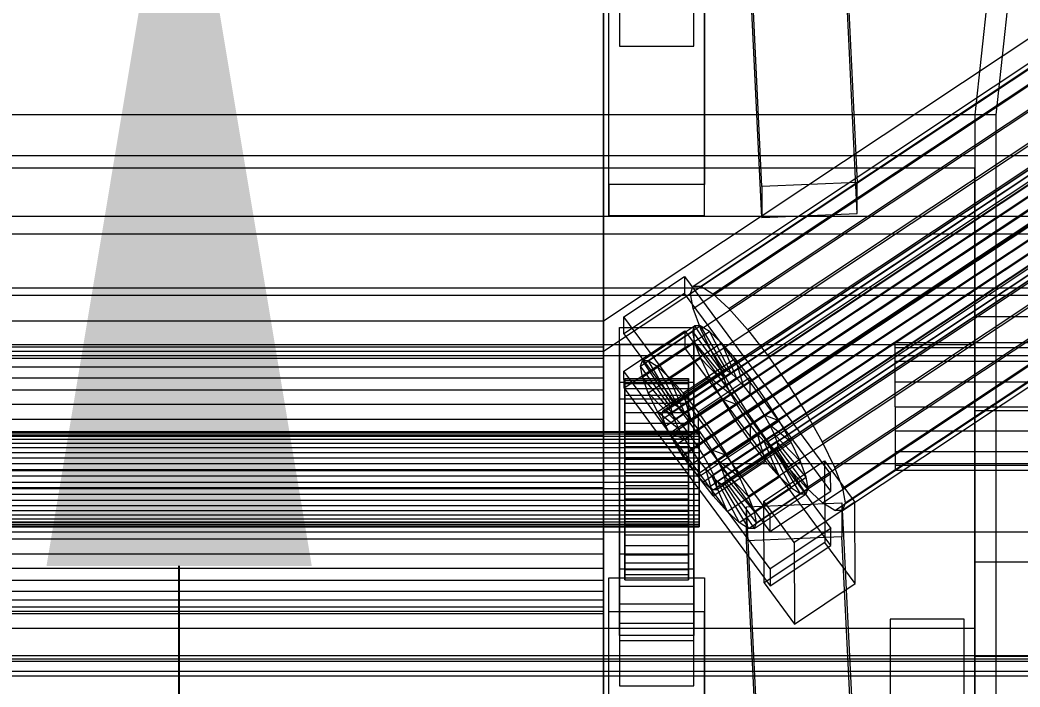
# Model space of a CAD drawing. Header units: millimetres. Extents: x -1970 to 34302, y -65268 to 6837.
# Drawn here: x 20 to 208.5, y -33872.8 to -33747.2 of the extents above; entities that cross this region are included whole.
import ezdxf

# ---------------------------------------------------------------- set-up
doc = ezdxf.new("R2010")
doc.units = ezdxf.units.MM
for name, color, linetype, lineweight in [('COTAS_O', 1, 'Continuous', 0), ('frontal_briquetadora', 7, 'Continuous', 0), ('frontal_C01', 7, 'Continuous', 0), ('frontal_C02', 7, 'Continuous', 0)]:
    doc.layers.add(name, color=color, linetype=linetype, lineweight=lineweight)
doc.dimstyles.new('R19_100', dxfattribs={"dimtxt": 250, "dimasz": 150, "dimexe": 150, "dimexo": 80, "dimgap": 100, "dimtad": 1, "dimtih": 1, "dimtoh": 1, "dimdsep": 46, "dimcen": 0.09, "dimadec": 0, "dimazin": 0, "dimtfac": 1, "dimtdec": 4, "dimtofl": 0, "dimtmove": 0, "dimatfit": 3, "dimfxl": 1, "dimtolj": 1, "dimtzin": 0, "dimarcsym": 0})

# ---------------------------------------------------------------- blocks, each defined once
blk = doc.blocks.new('*D35')
at = {"layer": 'COTAS_O', "color": 0, "lineweight": -2, "transparency": 16777216}
for p, q in [((-1725, -34320), (-1725, -33550)), ((1725, -34320), (1725, -33550)), ((-1575, -33700), (1575, -33700))]:
    blk.add_line(p, q, dxfattribs=at)
at = {"layer": 'COTAS_O', "color": 0, "transparency": 16777216}
for points in [[(-1575, -33675), (-1575, -33725), (-1725, -33700)], [(1575, -33675), (1575, -33725), (1725, -33700)]]:
    blk.add_solid(points, dxfattribs=at)
at = {"layer": 'Defpoints', "color": 0, "transparency": 16777216}
for p in [(1725, -33700), (-1725, -34400), (1725, -34400)]:
    blk.add_point(p, dxfattribs=at)
blk = doc.blocks.new('*D38')
at = {"layer": 'COTAS_O', "color": 0, "lineweight": -2, "transparency": 16777216}
for p, q in [((-570, -33700), (200, -33700)), ((50, -34750), (50, -33850)), ((-570, -34900), (200, -34900))]:
    blk.add_line(p, q, dxfattribs=at)
at = {"layer": 'COTAS_O', "color": 0, "transparency": 16777216}
for points in [[(25, -33850), (75, -33850), (50, -33700)], [(25, -34750), (75, -34750), (50, -34900)]]:
    blk.add_solid(points, dxfattribs=at)
at = {"layer": 'Defpoints', "color": 0, "transparency": 16777216}
for p in [(-650, -33700), (50, -33700), (-650, -34900)]:
    blk.add_point(p, dxfattribs=at)

msp = doc.modelspace()

# ---------------------------------------------------------------- linework, layer by layer
at = {"layer": 'frontal_briquetadora'}
for p, q in [((207, -33700), (200, -33765)), ((204, -33765), (211, -33700)), ((200, -33765), (-160, -33765)), ((204, -33765), (200, -33765)), ((200, -33765), (200, -33920)), ((204, -33920), (204, -33765)), ((200, -33775.055), (-160, -33775.055)), ((200, -33775.055), (200, -33778.229)), ((200, -33777.753), (200, -33775.055)), ((200, -33781.33), (200, -33775.701)), ((200, -33775.701), (200, -33775.882)), ((200, -33775.882), (200, -33781.854)), ((200, -33786.061), (200, -33777.753)), ((200, -33778.229), (200, -33786.965)), ((200, -33792.217), (200, -33781.33)), ((200, -33781.854), (200, -33793.034)), ((200, -33799.164), (200, -33786.061)), ((200, -33786.965), (200, -33800.407)), ((200, -33807.297), (200, -33792.217)), ((200, -33793.034), (200, -33808.326)), ((200, -33815.779), (200, -33799.164)), ((200, -33800.407), (200, -33817.241)), ((480, -33803.052), (200, -33803.052)), ((200, -33803.052), (200, -33806.399)), ((200, -33806.043), (200, -33803.052)), ((200, -33803.946), (200, -33803.763)), ((200, -33803.763), (200, -33809.778)), ((200, -33810.289), (200, -33803.946)), ((200, -33814.779), (200, -33806.043)), ((200, -33806.399), (200, -33815.42)), ((200, -33825.094), (200, -33807.297)), ((200, -33808.326), (-160, -33808.326)), ((185, -33808.913), (185, -33808)), ((285, -33808), (185, -33808)), ((185, -33811.515), (185, -33808.913)), ((285, -33808.913), (185, -33808.913)), ((200, -33808.326), (200, -33826.235)), ((200, -33809.778), (200, -33820.797)), ((200, -33821.536), (200, -33810.289)), ((185, -33815.408), (185, -33811.515)), ((285, -33811.515), (185, -33811.515)), ((200, -33827.53), (200, -33814.779)), ((185, -33820), (185, -33815.408)), ((285, -33815.408), (185, -33815.408)), ((200, -33815.42), (200, -33828.329)), ((200, -33834.281), (200, -33815.779)), ((200, -33817.241), (200, -33835.819)), ((185, -33820), (185, -33824.592)), ((185, -33820), (285, -33820)), ((480, -33820.797), (200, -33820.797)), ((200, -33820.797), (200, -33834.64)), ((200, -33835.46), (200, -33821.536)), ((185, -33824.592), (185, -33828.485)), ((285, -33824.592), (185, -33824.592)), ((200, -33843.865), (200, -33825.094)), ((200, -33826.235), (200, -33845.006)), ((200, -33841.77), (200, -33827.53)), ((185, -33828.485), (185, -33831.087)), ((285, -33828.485), (185, -33828.485)), ((200, -33828.329), (200, -33842.57)), ((185, -33831.087), (185, -33832)), ((285, -33831.087), (185, -33831.087)), ((285, -33832), (185, -33832)), ((200, -33852.858), (200, -33834.281)), ((200, -33834.64), (200, -33848.563)), ((200, -33849.302), (200, -33835.46)), ((200, -33835.819), (200, -33854.32)), ((200, -33854.679), (200, -33841.77)), ((200, -33842.57), (200, -33855.32)), ((200, -33861.773), (200, -33843.865)), ((200, -33845.006), (200, -33862.803)), ((200, -33848.563), (200, -33859.811)), ((200, -33860.322), (200, -33849.302)), ((480, -33849.302), (200, -33849.302)), ((200, -33869.692), (200, -33852.858)), ((200, -33854.32), (200, -33870.936)), ((200, -33863.7), (200, -33854.679)), ((200, -33855.32), (200, -33864.056)), ((184, -33860), (184, -33940)), ((198, -33860), (184, -33860)), ((198, -33940), (198, -33860)), ((200, -33859.811), (200, -33866.154)), ((200, -33861.773), (-160, -33861.773)), ((200, -33866.336), (200, -33860.322)), ((200, -33877.066), (200, -33861.773)), ((200, -33862.803), (200, -33877.883)), ((200, -33867.047), (200, -33863.7)), ((200, -33864.056), (200, -33867.047)), ((200, -33866.154), (200, -33866.336)), ((480, -33867.047), (200, -33867.047)), ((200, -33883.135), (200, -33869.692)), ((200, -33870.936), (200, -33884.039))]:
    msp.add_line(p, q, dxfattribs=at)
at = {"layer": 'frontal_C01'}
for p, q in [((130, -33803.877), (130, -33491.691)), ((130, -33497.378), (130, -33809.565)), ((146.872, -33797.274), (331.181, -33674.943)), ((148.32, -33797.282), (332.629, -33674.95)), ((146.383, -33798.708), (330.692, -33676.376)), ((150.629, -33798.729), (334.938, -33676.398)), ((141.218, -33820.71), (355.017, -33678.805)), ((141.731, -33820.712), (355.53, -33678.808)), ((146.887, -33801.484), (331.197, -33679.153)), ((153.641, -33801.518), (337.95, -33679.186)), ((141.045, -33821.218), (354.844, -33679.313)), ((141.224, -33822.201), (355.022, -33680.297)), ((142.549, -33821.225), (356.348, -33679.321)), ((143.617, -33822.213), (357.415, -33680.309)), ((141.742, -33823.594), (355.541, -33681.689)), ((144.861, -33823.609), (358.659, -33681.705)), ((142.565, -33825.3), (356.363, -33683.396)), ((359.995, -33683.414), (146.196, -33825.318)), ((148.35, -33805.414), (332.659, -33683.083)), ((157.152, -33805.458), (341.461, -33683.127)), ((143.635, -33827.204), (357.434, -33685.3)), ((147.533, -33827.224), (361.332, -33685.319)), ((144.881, -33829.176), (358.68, -33687.272)), ((148.779, -33829.196), (362.578, -33687.291)), ((150.672, -33810.23), (334.981, -33687.899)), ((345.231, -33687.95), (160.922, -33810.281)), ((146.218, -33831.082), (360.017, -33689.177)), ((149.85, -33831.1), (363.648, -33689.195)), ((147.554, -33832.79), (361.352, -33690.886)), ((148.798, -33834.187), (362.596, -33692.282)), ((150.672, -33832.806), (364.471, -33690.902)), ((151.191, -33834.199), (364.989, -33692.294)), ((149.865, -33835.175), (363.664, -33693.27)), ((150.683, -33835.688), (364.482, -33693.783)), ((151.196, -33835.69), (364.995, -33693.786)), ((151.369, -33835.182), (365.168, -33693.278)), ((153.694, -33815.604), (338.003, -33693.272)), ((164.693, -33815.658), (349.002, -33693.327)), ((157.211, -33821.169), (341.52, -33698.837)), ((168.21, -33821.223), (352.519, -33698.892)), ((160.982, -33826.546), (345.291, -33704.214)), ((171.232, -33826.597), (355.541, -33704.266)), ((164.752, -33831.369), (349.061, -33709.038)), ((173.554, -33831.413), (357.863, -33709.081)), ((168.263, -33835.309), (352.572, -33712.978)), ((175.016, -33835.343), (359.326, -33713.011)), ((171.275, -33838.098), (355.584, -33715.767)), ((175.521, -33838.119), (359.83, -33715.788)), ((173.584, -33839.545), (357.893, -33717.214)), ((175.032, -33839.552), (359.341, -33717.221)), ((228.298, -33738.634), (130, -33803.877)), ((130, -33809.565), (228.298, -33744.321)), ((133.809, -33803.089), (145.277, -33795.477)), ((145.277, -33795.477), (145.289, -33798.679)), ((145.277, -33795.477), (172.809, -33832.716)), ((-450, -33797.635), (450, -33797.635)), ((146.383, -33798.708), (146.872, -33797.274)), ((146.872, -33797.274), (148.32, -33797.282)), ((148.32, -33797.282), (150.629, -33798.729)), ((145.289, -33798.679), (133.821, -33806.291)), ((172.821, -33835.918), (145.289, -33798.679)), ((146.887, -33801.484), (146.383, -33798.708)), ((150.629, -33798.729), (153.641, -33801.518)), ((148.35, -33805.414), (146.887, -33801.484)), ((153.641, -33801.518), (157.152, -33805.458)), ((133.821, -33806.291), (133.809, -33803.089)), ((161.341, -33840.328), (133.809, -33803.089)), ((130, -33803.877), (0, -33803.877)), ((130, -34116.064), (130, -33803.877)), ((133, -33808.317), (133, -33805.115)), ((133, -33805.115), (147, -33805.115)), ((133, -33850.588), (133, -33805.115)), ((137.313, -33811.3), (147.143, -33804.776)), ((138.396, -33811.305), (148.226, -33804.781)), ((147.143, -33804.776), (146.777, -33805.848)), ((147, -33805.115), (147, -33808.317)), ((147, -33805.115), (147, -33850.588)), ((148.226, -33804.781), (147.143, -33804.776)), ((147.143, -33804.776), (152.686, -33813.098)), ((149.953, -33805.864), (148.226, -33804.781)), ((148.226, -33804.781), (153.199, -33813.101)), ((150.672, -33810.23), (148.35, -33805.414)), ((157.152, -33805.458), (160.922, -33810.281)), ((133.821, -33806.291), (161.353, -33843.53)), ((133.847, -33813.335), (145.315, -33805.723)), ((136.948, -33812.372), (146.777, -33805.848)), ((140.123, -33812.388), (149.953, -33805.864)), ((145.315, -33805.723), (145.327, -33808.925)), ((145.315, -33805.723), (172.847, -33842.962)), ((146.777, -33805.848), (152.513, -33813.606)), ((146.777, -33805.848), (147.155, -33807.925)), ((152.207, -33807.95), (149.953, -33805.864)), ((149.953, -33805.864), (154.017, -33813.613)), ((-130, -33808.28), (130, -33808.28)), ((-130, -33808.722), (130, -33808.722)), ((130, -33808.722), (130, -33808.28)), ((130, -33808.28), (130, -33809.565)), ((130, -33810.862), (130, -33808.722)), ((147, -33808.317), (133, -33808.317)), ((133, -33808.317), (133, -33853.79)), ((145.327, -33808.925), (133.859, -33816.536)), ((137.325, -33814.449), (147.155, -33807.925)), ((142.377, -33814.474), (152.207, -33807.95)), ((172.859, -33846.163), (145.327, -33808.925)), ((147, -33853.79), (147, -33808.317)), ((147.155, -33807.925), (152.692, -33814.59)), ((147.155, -33807.925), (148.249, -33810.864)), ((154.833, -33810.897), (152.207, -33807.95)), ((152.207, -33807.95), (155.085, -33814.602)), ((450, -33810.442), (-450, -33810.442)), ((-130, -33809.565), (130, -33809.565)), ((-130, -33810.862), (130, -33810.862)), ((0, -33809.565), (130, -33809.565)), ((130, -33809.565), (130, -34121.752)), ((130, -33809.565), (130, -33812.49)), ((130, -33814.553), (130, -33810.862)), ((138.419, -33817.389), (148.249, -33810.864)), ((145.003, -33817.421), (154.833, -33810.897)), ((148.249, -33810.864), (153.21, -33815.982)), ((148.249, -33810.864), (149.985, -33814.467)), ((153.694, -33815.604), (150.672, -33810.23)), ((157.653, -33814.505), (154.833, -33810.897)), ((154.833, -33810.897), (156.329, -33815.998)), ((160.922, -33810.281), (164.693, -33815.658)), ((-130, -33812.49), (130, -33812.49)), ((130, -33812.49), (130, -33816.855)), ((136.948, -33812.372), (137.313, -33811.3)), ((142.683, -33820.13), (136.948, -33812.372)), ((137.325, -33814.449), (136.948, -33812.372)), ((142.856, -33819.622), (137.313, -33811.3)), ((137.313, -33811.3), (138.396, -33811.305)), ((143.369, -33819.625), (138.396, -33811.305)), ((138.396, -33811.305), (140.123, -33812.388)), ((144.188, -33820.138), (140.123, -33812.388)), ((140.123, -33812.388), (142.377, -33814.474)), ((152.686, -33813.098), (142.856, -33819.622)), ((153.199, -33813.101), (143.369, -33819.625)), ((152.513, -33813.606), (152.686, -33813.098)), ((152.686, -33813.098), (153.199, -33813.101)), ((153.199, -33813.101), (154.017, -33813.613)), ((-130, -33814.553), (130, -33814.553)), ((130, -33819.545), (130, -33814.553)), ((133.859, -33816.536), (133.847, -33813.335)), ((161.379, -33850.573), (133.847, -33813.335)), ((134, -33824.646), (134, -33814.667)), ((134, -33814.667), (134, -33814.998)), ((134, -33814.667), (146, -33814.667)), ((134, -33815.628), (134, -33814.667)), ((134, -33824.803), (134, -33814.998)), ((134, -33814.998), (134, -33816.598)), ((134, -33814.998), (146, -33814.998)), ((142.862, -33821.114), (137.325, -33814.449)), ((138.419, -33817.389), (137.325, -33814.449)), ((140.156, -33820.991), (149.985, -33814.467)), ((145.255, -33821.126), (142.377, -33814.474)), ((142.377, -33814.474), (145.003, -33817.421)), ((152.513, -33813.606), (142.683, -33820.13)), ((152.692, -33814.59), (142.862, -33821.114)), ((154.017, -33813.613), (144.188, -33820.138)), ((155.085, -33814.602), (145.255, -33821.126)), ((146, -33814.998), (146, -33814.667)), ((146, -33814.667), (146, -33824.646)), ((146, -33814.667), (146, -33815.628)), ((146, -33816.598), (146, -33814.998)), ((146, -33814.998), (146, -33824.803)), ((157.653, -33814.505), (147.823, -33821.029)), ((149.985, -33814.467), (154.033, -33817.689)), ((149.985, -33814.467), (152.246, -33818.486)), ((152.692, -33814.59), (152.513, -33813.606)), ((153.21, -33815.982), (152.692, -33814.59)), ((154.017, -33813.613), (155.085, -33814.602)), ((155.085, -33814.602), (156.329, -33815.998)), ((157.665, -33817.707), (157.653, -33814.505)), ((160.474, -33818.527), (157.653, -33814.505)), ((-130, -33816.855), (130, -33816.855)), ((130, -33816.855), (130, -33822.363)), ((133, -33818.562), (133, -33815.36)), ((133, -33815.36), (147, -33815.36)), ((133, -33860.834), (133, -33815.36)), ((133.859, -33816.536), (161.391, -33853.775)), ((134, -33825.102), (134, -33815.628)), ((134, -33815.628), (146, -33815.628)), ((134, -33817.816), (134, -33815.628)), ((134, -33825.561), (134, -33816.598)), ((134, -33816.598), (134, -33819.36)), ((134, -33816.598), (146, -33816.598)), ((153.21, -33815.982), (143.38, -33822.506)), ((146, -33815.628), (146, -33825.102)), ((146, -33815.628), (146, -33817.816)), ((146, -33819.36), (146, -33816.598)), ((146, -33816.598), (146, -33825.561)), ((156.329, -33815.998), (146.499, -33822.522)), ((147, -33815.36), (147, -33818.562)), ((147, -33815.36), (147, -33860.834)), ((154.033, -33817.689), (153.21, -33815.982)), ((157.211, -33821.169), (153.694, -33815.604)), ((156.329, -33815.998), (157.665, -33817.707)), ((164.693, -33815.658), (168.21, -33821.223)), ((147, -33818.562), (133, -33818.562)), ((133, -33818.562), (133, -33864.035)), ((134, -33826.138), (134, -33817.816)), ((134, -33817.816), (146, -33817.816)), ((134, -33821.081), (134, -33817.816)), ((143.38, -33822.506), (138.419, -33817.389)), ((140.156, -33820.991), (138.419, -33817.389)), ((142.416, -33825.011), (152.246, -33818.486)), ((154.033, -33817.689), (144.203, -33824.213)), ((146.499, -33822.522), (145.003, -33817.421)), ((145.003, -33817.421), (147.823, -33821.029)), ((146, -33817.816), (146, -33826.138)), ((146, -33817.816), (146, -33821.081)), ((147, -33864.035), (147, -33818.562)), ((147.835, -33824.231), (157.665, -33817.707)), ((150.644, -33825.052), (160.474, -33818.527)), ((152.246, -33818.486), (155.103, -33819.593)), ((152.246, -33818.486), (154.877, -33822.649)), ((155.103, -33819.593), (154.033, -33817.689)), ((157.665, -33817.707), (159.001, -33819.612)), ((160.474, -33818.527), (159.001, -33819.612)), ((163.105, -33822.69), (160.474, -33818.527)), ((-130, -33819.545), (130, -33819.545)), ((130, -33825.495), (130, -33819.545)), ((134, -33826.869), (134, -33819.36)), ((134, -33819.36), (134, -33823.093)), ((134, -33819.36), (146, -33819.36)), ((142.856, -33819.622), (142.683, -33820.13)), ((142.683, -33820.13), (142.862, -33821.114)), ((143.369, -33819.625), (142.856, -33819.622)), ((144.188, -33820.138), (143.369, -33819.625)), ((145.255, -33821.126), (144.188, -33820.138)), ((155.103, -33819.593), (145.274, -33826.117)), ((146, -33823.093), (146, -33819.36)), ((146, -33819.36), (146, -33826.869)), ((159.001, -33819.612), (149.171, -33826.136)), ((156.35, -33821.564), (155.103, -33819.593)), ((159.001, -33819.612), (160.247, -33821.584)), ((-130, -33822.363), (130, -33822.363)), ((130, -33822.363), (130, -33828.639)), ((134, -33827.685), (134, -33821.081)), ((134, -33821.081), (146, -33821.081)), ((134, -33825.202), (134, -33821.081)), ((144.203, -33824.213), (140.156, -33820.991)), ((142.416, -33825.011), (140.156, -33820.991)), ((141.045, -33821.218), (141.218, -33820.71)), ((141.224, -33822.201), (141.045, -33821.218)), ((141.218, -33820.71), (141.731, -33820.712)), ((141.742, -33823.594), (141.224, -33822.201)), ((141.731, -33820.712), (142.549, -33821.225)), ((142.549, -33821.225), (143.617, -33822.213)), ((142.862, -33821.114), (143.38, -33822.506)), ((143.38, -33822.506), (144.203, -33824.213)), ((143.617, -33822.213), (144.861, -33823.609)), ((146.499, -33822.522), (145.255, -33821.126)), ((146, -33821.081), (146, -33827.685)), ((146, -33821.081), (146, -33825.202)), ((147.835, -33824.231), (146.499, -33822.522)), ((156.35, -33821.564), (146.52, -33828.089)), ((147.823, -33821.029), (147.835, -33824.231)), ((147.823, -33821.029), (150.644, -33825.052)), ((160.247, -33821.584), (150.417, -33828.108)), ((154.877, -33822.649), (156.35, -33821.564)), ((157.686, -33823.47), (156.35, -33821.564)), ((160.982, -33826.546), (157.211, -33821.169)), ((163.105, -33822.69), (160.247, -33821.584)), ((160.247, -33821.584), (161.318, -33823.488)), ((168.21, -33821.223), (171.232, -33826.597)), ((134, -33828.638), (134, -33823.093)), ((134, -33823.093), (134, -33827.544)), ((134, -33823.093), (146, -33823.093)), ((142.565, -33825.3), (141.742, -33823.594)), ((144.203, -33824.213), (145.274, -33826.117)), ((144.861, -33823.609), (146.196, -33825.318)), ((145.047, -33829.173), (154.877, -33822.649)), ((146, -33827.544), (146, -33823.093)), ((146, -33823.093), (146, -33828.638)), ((149.171, -33826.136), (147.835, -33824.231)), ((157.686, -33823.47), (147.856, -33829.994)), ((161.318, -33823.488), (151.488, -33830.012)), ((153.275, -33829.214), (163.105, -33822.69)), ((154.877, -33822.649), (157.698, -33826.672)), ((157.698, -33826.672), (157.686, -33823.47)), ((159.022, -33825.179), (157.686, -33823.47)), ((165.365, -33826.71), (161.318, -33823.488)), ((161.318, -33823.488), (162.14, -33825.194)), ((165.365, -33826.71), (163.105, -33822.69)), ((-148, -33824.646), (148, -33824.646)), ((-148, -33824.803), (148, -33824.803)), ((-148, -33825.102), (148, -33825.102)), ((-148, -33825.561), (148, -33825.561)), ((-148, -33826.138), (148, -33826.138)), ((130, -33825.495), (-130, -33825.495)), ((130, -33832), (130, -33825.495)), ((134, -33824.803), (134, -33824.646)), ((146, -33824.646), (134, -33824.646)), ((134, -33824.646), (134, -33825.102)), ((134, -33825.561), (134, -33824.803)), ((146, -33824.803), (134, -33824.803)), ((146, -33825.102), (134, -33825.102)), ((134, -33825.102), (134, -33826.138)), ((134, -33829.636), (134, -33825.202)), ((134, -33825.202), (146, -33825.202)), ((134, -33829.896), (134, -33825.202)), ((134, -33826.869), (134, -33825.561)), ((146, -33825.561), (134, -33825.561)), ((146, -33826.138), (134, -33826.138)), ((134, -33826.138), (134, -33827.685)), ((145.274, -33826.117), (142.416, -33825.011)), ((145.047, -33829.173), (142.416, -33825.011)), ((143.635, -33827.204), (142.565, -33825.3)), ((145.274, -33826.117), (146.52, -33828.089)), ((146, -33824.646), (146, -33824.803)), ((146, -33825.102), (146, -33824.646)), ((146, -33824.803), (146, -33825.561)), ((146, -33826.138), (146, -33825.102)), ((146, -33825.202), (146, -33829.636)), ((146, -33825.202), (146, -33829.896)), ((146, -33825.561), (146, -33826.869)), ((146, -33827.685), (146, -33826.138)), ((146.196, -33825.318), (147.533, -33827.224)), ((148, -33824.803), (148, -33824.646)), ((148, -33824.646), (148, -33825.102)), ((148, -33825.561), (148, -33824.803)), ((148, -33825.102), (148, -33826.138)), ((148, -33826.869), (148, -33825.561)), ((148, -33826.138), (148, -33827.685)), ((149.171, -33826.136), (150.644, -33825.052)), ((150.417, -33828.108), (149.171, -33826.136)), ((159.022, -33825.179), (149.192, -33831.703)), ((150.644, -33825.052), (153.275, -33829.214)), ((162.14, -33825.194), (152.311, -33831.719)), ((160.518, -33830.279), (159.022, -33825.179)), ((160.266, -33826.575), (159.022, -33825.179)), ((167.102, -33830.312), (162.14, -33825.194)), ((162.14, -33825.194), (162.659, -33826.587)), ((-148, -33826.869), (148, -33826.869)), ((-148, -33827.685), (148, -33827.685)), ((134, -33828.638), (134, -33826.869)), ((146, -33826.869), (134, -33826.869)), ((134, -33827.544), (134, -33830.746)), ((146, -33827.544), (134, -33827.544)), ((134, -33827.544), (134, -33832.41)), ((146, -33827.685), (134, -33827.685)), ((134, -33827.685), (134, -33829.636)), ((144.881, -33829.176), (143.635, -33827.204)), ((146.52, -33828.089), (145.047, -33829.173)), ((146, -33826.869), (146, -33828.638)), ((146, -33830.746), (146, -33827.544)), ((146, -33832.41), (146, -33827.544)), ((146, -33829.636), (146, -33827.685)), ((146.52, -33828.089), (147.856, -33829.994)), ((147.533, -33827.224), (148.779, -33829.196)), ((147.868, -33833.196), (157.698, -33826.672)), ((148, -33828.638), (148, -33826.869)), ((148, -33827.685), (148, -33829.636)), ((151.488, -33830.012), (150.417, -33828.108)), ((150.417, -33828.108), (153.275, -33829.214)), ((160.266, -33826.575), (150.436, -33833.099)), ((161.333, -33827.563), (151.503, -33834.087)), ((162.151, -33828.076), (152.321, -33834.6)), ((162.659, -33826.587), (152.829, -33833.111)), ((162.664, -33828.078), (152.835, -33834.603)), ((162.837, -33827.571), (153.008, -33834.095)), ((155.535, -33833.234), (165.365, -33826.71)), ((157.698, -33826.672), (160.518, -33830.279)), ((163.144, -33833.227), (160.266, -33826.575)), ((161.333, -33827.563), (160.266, -33826.575)), ((164.752, -33831.369), (160.982, -33826.546)), ((165.397, -33835.313), (161.333, -33827.563)), ((162.151, -33828.076), (161.333, -33827.563)), ((167.125, -33836.395), (162.151, -33828.076)), ((162.664, -33828.078), (162.151, -33828.076)), ((168.196, -33833.252), (162.659, -33826.587)), ((162.659, -33826.587), (162.837, -33827.571)), ((162.837, -33827.571), (162.664, -33828.078)), ((168.208, -33836.401), (162.664, -33828.078)), ((168.573, -33835.329), (162.837, -33827.571)), ((167.102, -33830.312), (165.365, -33826.71)), ((171.232, -33826.597), (173.554, -33831.413)), ((-148, -33828.638), (148, -33828.638)), ((-148, -33829.636), (148, -33829.636)), ((-130, -33828.639), (130, -33828.639)), ((130, -33828.639), (130, -33835.255)), ((134, -33830.746), (134, -33828.638)), ((146, -33828.638), (134, -33828.638)), ((146, -33829.636), (134, -33829.636)), ((134, -33829.636), (134, -33831.86)), ((134, -33831.86), (134, -33829.896)), ((134, -33829.896), (146, -33829.896)), ((134, -33834.845), (134, -33829.896)), ((146.218, -33831.082), (144.881, -33829.176)), ((147.868, -33833.196), (145.047, -33829.173)), ((146, -33828.638), (146, -33830.746)), ((146, -33831.86), (146, -33829.636)), ((146, -33829.896), (146, -33831.86)), ((146, -33829.896), (146, -33834.845)), ((147.856, -33829.994), (147.868, -33833.196)), ((147.856, -33829.994), (149.192, -33831.703)), ((148, -33830.746), (148, -33828.638)), ((148, -33829.636), (148, -33831.86)), ((148.779, -33829.196), (149.85, -33831.1)), ((152.311, -33831.719), (151.488, -33830.012)), ((151.488, -33830.012), (155.535, -33833.234)), ((153.275, -33829.214), (155.535, -33833.234)), ((450, -33830.793), (-450, -33830.793)), ((148, -33830.746), (-148, -33830.746)), ((-148, -33831.86), (148, -33831.86)), ((134, -33830.746), (146, -33830.746)), ((134, -33833.051), (134, -33830.746)), ((146, -33831.86), (134, -33831.86)), ((134, -33831.86), (134, -33834.204)), ((146, -33830.746), (146, -33833.051)), ((146, -33834.204), (146, -33831.86)), ((147.554, -33832.79), (146.218, -33831.082)), ((148, -33833.051), (148, -33830.746)), ((148, -33831.86), (148, -33834.204)), ((149.192, -33831.703), (150.688, -33836.804)), ((149.192, -33831.703), (150.436, -33833.099)), ((149.85, -33831.1), (150.672, -33832.806)), ((150.688, -33836.804), (160.518, -33830.279)), ((152.829, -33833.111), (152.311, -33831.719)), ((152.311, -33831.719), (157.272, -33836.837)), ((157.272, -33836.837), (167.102, -33830.312)), ((160.19, -33837.816), (171.658, -33830.204)), ((160.518, -33830.279), (163.144, -33833.227)), ((168.263, -33835.309), (164.752, -33831.369)), ((168.196, -33833.252), (167.102, -33830.312)), ((171.658, -33830.204), (171.715, -33845.572)), ((171.658, -33830.204), (177.394, -33837.962)), ((173.554, -33831.413), (175.016, -33835.343)), ((-148, -33833.051), (148, -33833.051)), ((-130, -33832), (130, -33832)), ((130, -33838.616), (130, -33832)), ((134, -33833.051), (134, -33832.41)), ((134, -33832.41), (134, -33837.359)), ((134, -33832.41), (146, -33832.41)), ((134, -33835.395), (134, -33833.051)), ((146, -33833.051), (134, -33833.051)), ((146, -33837.359), (146, -33832.41)), ((146, -33832.41), (146, -33833.051)), ((146, -33833.051), (146, -33835.395)), ((148.798, -33834.187), (147.554, -33832.79)), ((150.688, -33836.804), (147.868, -33833.196)), ((148, -33835.395), (148, -33833.051)), ((150.436, -33833.099), (153.314, -33839.751)), ((150.436, -33833.099), (151.503, -33834.087)), ((150.672, -33832.806), (151.191, -33834.199)), ((153.008, -33834.095), (152.829, -33833.111)), ((152.829, -33833.111), (158.366, -33839.776)), ((153.314, -33839.751), (163.144, -33833.227)), ((155.535, -33833.234), (157.272, -33836.837)), ((158.366, -33839.776), (168.196, -33833.252)), ((172.809, -33832.716), (161.341, -33840.328)), ((163.144, -33833.227), (165.397, -33835.313)), ((168.573, -33835.329), (168.196, -33833.252)), ((172.821, -33835.918), (172.809, -33832.716)), ((-148, -33834.204), (148, -33834.204)), ((-148, -33835.395), (148, -33835.395)), ((-130, -33835.255), (130, -33835.255)), ((130, -33835.255), (130, -33841.76)), ((134, -33834.204), (134, -33834.845)), ((146, -33834.204), (134, -33834.204)), ((134, -33834.204), (134, -33836.509)), ((134, -33834.845), (146, -33834.845)), ((134, -33839.711), (134, -33834.845)), ((134, -33837.619), (134, -33835.395)), ((134, -33835.395), (134, -33837.359)), ((146, -33835.395), (134, -33835.395)), ((146, -33834.845), (146, -33834.204)), ((146, -33836.509), (146, -33834.204)), ((146, -33834.845), (146, -33839.711)), ((146, -33837.359), (146, -33835.395)), ((146, -33835.395), (146, -33837.619)), ((148, -33834.204), (148, -33836.509)), ((148, -33837.619), (148, -33835.395)), ((149.865, -33835.175), (148.798, -33834.187)), ((150.683, -33835.688), (149.865, -33835.175)), ((151.196, -33835.69), (150.683, -33835.688)), ((151.191, -33834.199), (151.369, -33835.182)), ((151.369, -33835.182), (151.196, -33835.69)), ((151.503, -33834.087), (155.567, -33841.837)), ((151.503, -33834.087), (152.321, -33834.6)), ((152.321, -33834.6), (157.295, -33842.92)), ((152.321, -33834.6), (152.835, -33834.603)), ((152.835, -33834.603), (153.008, -33834.095)), ((152.835, -33834.603), (158.378, -33842.925)), ((153.008, -33834.095), (158.743, -33841.853)), ((155.567, -33841.837), (165.397, -33835.313)), ((158.743, -33841.853), (168.573, -33835.329)), ((165.397, -33835.313), (167.125, -33836.395)), ((168.208, -33836.401), (168.573, -33835.329)), ((171.275, -33838.098), (168.263, -33835.309)), ((175.016, -33835.343), (175.521, -33838.119)), ((-148, -33836.509), (148, -33836.509)), ((-148, -33837.619), (148, -33837.619)), ((134, -33836.509), (134, -33839.711)), ((146, -33836.509), (134, -33836.509)), ((134, -33836.509), (134, -33838.618)), ((134, -33837.359), (134, -33842.054)), ((134, -33837.359), (146, -33837.359)), ((134, -33839.571), (134, -33837.619)), ((134, -33837.619), (134, -33842.054)), ((146, -33837.619), (134, -33837.619)), ((146, -33839.711), (146, -33836.509)), ((146, -33838.618), (146, -33836.509)), ((146, -33842.054), (146, -33837.359)), ((146, -33842.054), (146, -33837.619)), ((146, -33837.619), (146, -33839.571)), ((148, -33836.509), (148, -33838.618)), ((148, -33839.571), (148, -33837.619)), ((153.314, -33839.751), (150.688, -33836.804)), ((157.272, -33836.837), (158.366, -33839.776)), ((157.295, -33842.92), (167.125, -33836.395)), ((158.378, -33842.925), (168.208, -33836.401)), ((161.353, -33843.53), (172.821, -33835.918)), ((167.125, -33836.395), (168.208, -33836.401)), ((-148, -33838.618), (148, -33838.618)), ((-130, -33838.616), (130, -33838.616)), ((130, -33844.892), (130, -33838.616)), ((134, -33838.618), (134, -33844.163)), ((146, -33838.618), (134, -33838.618)), ((134, -33838.618), (134, -33840.386)), ((146, -33844.163), (146, -33838.618)), ((146, -33840.386), (146, -33838.618)), ((148, -33838.618), (148, -33840.386)), ((156.962, -33838.885), (174.943, -33838.098)), ((156.962, -33845.29), (156.962, -33838.885)), ((159.83, -33897.704), (156.962, -33838.885)), ((160.247, -33853.184), (160.19, -33837.816)), ((165.926, -33845.574), (160.19, -33837.816)), ((177.394, -33837.962), (165.926, -33845.574)), ((173.584, -33839.545), (171.275, -33838.098)), ((174.943, -33838.098), (174.943, -33844.503)), ((174.943, -33838.098), (177.811, -33896.918)), ((175.521, -33838.119), (175.032, -33839.552)), ((177.451, -33853.331), (177.394, -33837.962)), ((-148, -33839.571), (148, -33839.571)), ((-148, -33840.386), (148, -33840.386)), ((-148, -33841.118), (148, -33841.118)), ((134, -33841.118), (134, -33839.571)), ((134, -33839.571), (134, -33846.174)), ((146, -33839.571), (134, -33839.571)), ((134, -33839.711), (146, -33839.711)), ((134, -33844.163), (134, -33839.711)), ((134, -33840.386), (134, -33847.896)), ((146, -33840.386), (134, -33840.386)), ((134, -33840.386), (134, -33841.694)), ((134, -33842.154), (134, -33841.118)), ((134, -33841.118), (134, -33849.44)), ((146, -33841.118), (134, -33841.118)), ((146, -33846.174), (146, -33839.571)), ((146, -33839.571), (146, -33841.118)), ((146, -33839.711), (146, -33844.163)), ((146, -33847.896), (146, -33840.386)), ((146, -33841.694), (146, -33840.386)), ((146, -33849.44), (146, -33841.118)), ((146, -33841.118), (146, -33842.154)), ((148, -33841.118), (148, -33839.571)), ((148, -33840.386), (148, -33841.694)), ((148, -33842.154), (148, -33841.118)), ((155.567, -33841.837), (153.314, -33839.751)), ((158.366, -33839.776), (158.743, -33841.853)), ((161.341, -33840.328), (161.353, -33843.53)), ((175.032, -33839.552), (173.584, -33839.545)), ((-148, -33841.694), (148, -33841.694)), ((-148, -33842.154), (148, -33842.154)), ((-148, -33842.452), (148, -33842.452)), ((-148, -33842.609), (148, -33842.609)), ((-130, -33841.76), (130, -33841.76)), ((130, -33841.76), (130, -33847.711)), ((134, -33841.694), (134, -33850.657)), ((146, -33841.694), (134, -33841.694)), ((134, -33841.694), (134, -33842.452)), ((134, -33842.054), (134, -33846.174)), ((134, -33842.054), (146, -33842.054)), ((134, -33842.609), (134, -33842.154)), ((134, -33842.154), (134, -33851.628)), ((146, -33842.154), (134, -33842.154)), ((134, -33842.452), (134, -33852.258)), ((146, -33842.452), (134, -33842.452)), ((134, -33842.452), (134, -33842.609)), ((134, -33842.609), (134, -33852.589)), ((146, -33842.609), (134, -33842.609)), ((146, -33850.657), (146, -33841.694)), ((146, -33842.452), (146, -33841.694)), ((146, -33846.174), (146, -33842.054)), ((146, -33851.628), (146, -33842.154)), ((146, -33842.154), (146, -33842.609)), ((146, -33852.258), (146, -33842.452)), ((146, -33842.609), (146, -33842.452)), ((146, -33852.589), (146, -33842.609)), ((148, -33841.694), (148, -33842.452)), ((148, -33842.609), (148, -33842.154)), ((148, -33842.452), (148, -33842.609)), ((157.295, -33842.92), (155.567, -33841.837)), ((158.378, -33842.925), (157.295, -33842.92)), ((158.743, -33841.853), (158.378, -33842.925)), ((172.847, -33842.962), (161.379, -33850.573)), ((172.859, -33846.163), (172.847, -33842.962)), ((-450, -33843.6), (450, -33843.6)), ((-130, -33844.892), (130, -33844.892)), ((130, -33850.401), (130, -33844.892)), ((134, -33844.163), (146, -33844.163)), ((134, -33847.896), (134, -33844.163)), ((146, -33844.163), (146, -33847.896)), ((174.943, -33844.503), (156.962, -33845.29)), ((177.811, -33903.322), (174.943, -33844.503)), ((134, -33846.174), (134, -33849.44)), ((134, -33846.174), (146, -33846.174)), ((146, -33849.44), (146, -33846.174)), ((159.83, -33904.109), (156.962, -33845.29)), ((171.715, -33845.572), (160.247, -33853.184)), ((161.391, -33853.775), (172.859, -33846.163)), ((165.926, -33845.574), (165.983, -33860.942)), ((177.451, -33853.331), (171.715, -33845.572)), ((-130, -33847.711), (130, -33847.711)), ((130, -33847.711), (130, -33852.702)), ((133, -33863.101), (133, -33847.733)), ((133, -33847.733), (147, -33847.733)), ((133, -33857.206), (133, -33847.733)), ((134, -33847.896), (146, -33847.896)), ((134, -33850.657), (134, -33847.896)), ((146, -33847.896), (146, -33850.657)), ((147, -33847.733), (147, -33863.101)), ((147, -33847.733), (147, -33857.206)), ((-130, -33850.401), (130, -33850.401)), ((130, -33854.766), (130, -33850.401)), ((147, -33850.588), (133, -33850.588)), ((133, -33850.588), (133, -33853.79)), ((134, -33849.44), (134, -33851.628)), ((134, -33849.44), (146, -33849.44)), ((134, -33850.657), (146, -33850.657)), ((134, -33852.258), (134, -33850.657)), ((146, -33851.628), (146, -33849.44)), ((146, -33850.657), (146, -33852.258)), ((147, -33853.79), (147, -33850.588)), ((161.379, -33850.573), (161.391, -33853.775)), ((-130, -33852.702), (130, -33852.702)), ((130, -33852.702), (130, -33856.393)), ((131, -33858.619), (131, -33852.215)), ((131, -33852.215), (149, -33852.215)), ((131, -33897.31), (131, -33852.215)), ((134, -33851.628), (134, -33852.589)), ((134, -33851.628), (146, -33851.628)), ((134, -33852.258), (146, -33852.258)), ((134, -33852.589), (134, -33852.258)), ((134, -33852.589), (146, -33852.589)), ((146, -33852.589), (146, -33851.628)), ((146, -33852.258), (146, -33852.589)), ((149, -33852.215), (149, -33858.619)), ((149, -33852.215), (149, -33897.31)), ((133, -33853.79), (147, -33853.79)), ((160.247, -33853.184), (165.983, -33860.942)), ((165.983, -33860.942), (177.451, -33853.331)), ((-130, -33854.766), (130, -33854.766)), ((-130, -33856.393), (130, -33856.393)), ((130, -33857.691), (130, -33854.766)), ((130, -33856.393), (130, -33858.533)), ((-130, -33857.691), (130, -33857.691)), ((130, -33858.976), (130, -33857.691)), ((147, -33857.206), (133, -33857.206)), ((133, -33857.206), (133, -33872.575)), ((147, -33872.575), (147, -33857.206)), ((-130, -33858.533), (130, -33858.533)), ((-130, -33858.976), (130, -33858.976)), ((130, -33858.533), (130, -33858.976)), ((149, -33858.619), (131, -33858.619)), ((131, -33903.713), (131, -33858.619)), ((149, -33903.713), (149, -33858.619)), ((147, -33860.834), (133, -33860.834)), ((133, -33860.834), (133, -33864.035)), ((147, -33864.035), (147, -33860.834)), ((147, -33863.101), (133, -33863.101)), ((133, -33863.101), (133, -33872.575)), ((147, -33872.575), (147, -33863.101)), ((133, -33864.035), (147, -33864.035)), ((133, -33872.575), (147, -33872.575))]:
    msp.add_line(p, q, dxfattribs=at)
at = {"layer": 'frontal_C02'}
for p, q in [((130, -33968.332), (130, -33683.511)), ((130, -33689.252), (130, -33974.073)), ((174.943, -33718.365), (177.811, -33777.742)), ((159.83, -33778.536), (156.962, -33719.16)), ((177.811, -33783.589), (174.943, -33724.212)), ((159.83, -33784.383), (156.962, -33725.006)), ((131, -33778.138), (131, -33732.616)), ((149, -33732.616), (149, -33778.138)), ((131, -33783.983), (131, -33738.462)), ((133, -33738.088), (133, -33752.117)), ((147, -33752.117), (147, -33738.088)), ((149, -33783.983), (149, -33738.462)), ((133, -33742.553), (133, -33752.117)), ((147, -33752.117), (147, -33742.553)), ((133, -33752.117), (147, -33752.117)), ((-425, -33772.681), (425, -33772.681)), ((149, -33778.138), (131, -33778.138)), ((131, -33778.138), (131, -33783.983)), ((149, -33783.983), (149, -33778.138)), ((177.811, -33777.742), (159.83, -33778.536)), ((159.83, -33778.536), (159.83, -33784.383)), ((177.811, -33783.589), (177.811, -33777.742)), ((425, -33784.157), (-425, -33784.157)), ((131, -33783.983), (149, -33783.983)), ((159.83, -33784.383), (177.811, -33783.589)), ((425, -33787.528), (-425, -33787.528)), ((-425, -33799.004), (425, -33799.004)), ((-311.15, -33866.868), (311.15, -33866.868)), ((-311.15, -33867.504), (311.15, -33867.504)), ((-311.15, -33867.962), (311.15, -33867.962)), ((-311.15, -33869.827), (311.15, -33869.827)), ((-311.15, -33870.711), (311.15, -33870.711))]:
    msp.add_line(p, q, dxfattribs=at)

# ---------------------------------------------------------------- dimensions: what is measured, and where the dimension line sits
at = {"layer": 'COTAS_O'}
for p1, p2, distance, picture, middle in [((-1725, -34400), (1725, -34400), 700, '*D35', (0, -33700)), ((-650, -34900), (-650, -33700), -700, '*D38', (50, -34300))]:
    dim = msp.add_aligned_dim(p1=p1, p2=p2, distance=distance, text='<> O', dimstyle='R19_100', dxfattribs=at)
    dim.commit()
    dim.dimension.update_dxf_attribs({"geometry": picture, "text_midpoint": middle})

doc.saveas('drawing.dxf')
